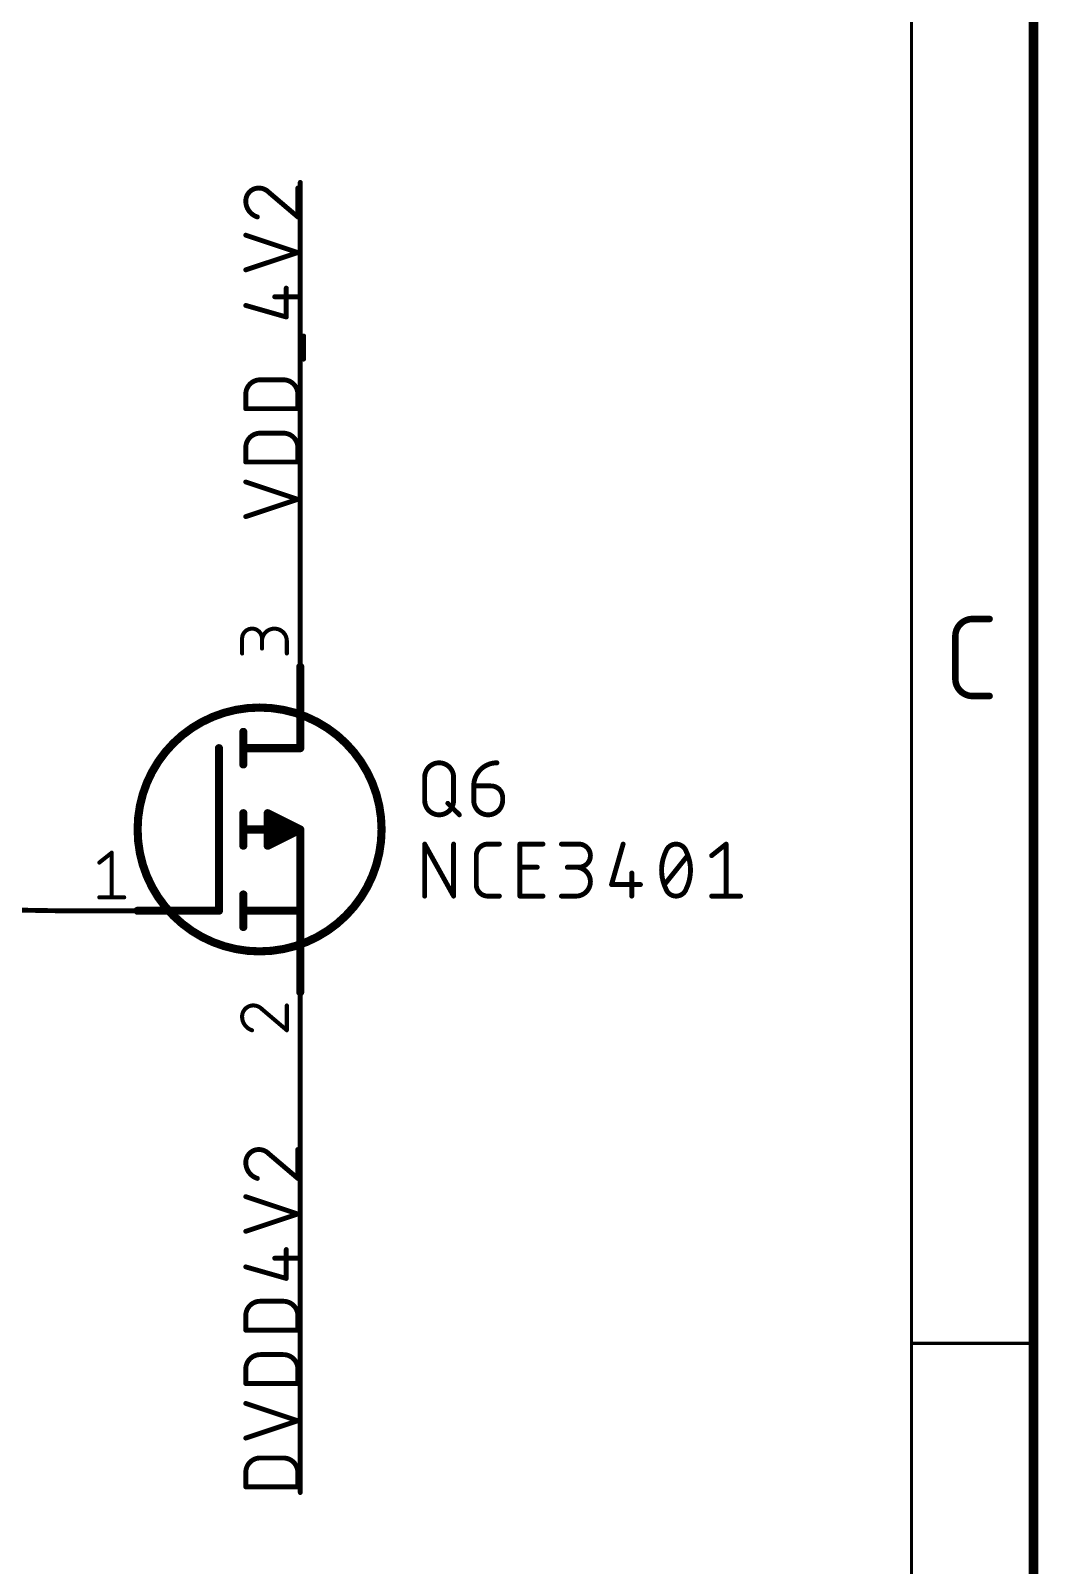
# Model space of a CAD drawing. Extents: x 3 to 264, y 2 to 181.
# Drawn here: x 232.13 to 263.6, y 41.92 to 89.87 of the extents above; entities that cross this region are included whole.
import ezdxf

# ---------------------------------------------------------------- set-up
doc = ezdxf.new("R2010")
doc.units = 0
for name, color, linetype in [('91', 122, 'CONTINUOUS'), ('94', 12, 'CONTINUOUS'), ('95', 251, 'CONTINUOUS'), ('96', 251, 'CONTINUOUS')]:
    doc.layers.add(name, color=color, linetype=linetype)

msp = doc.modelspace()

# ---------------------------------------------------------------- linework, layer by layer
at = {"layer": '91', "const_width": 0.1524}
for points in [[(240.55, 72.53), (240.55, 85.13)], [(230.57, 62.41), (232.93, 62.37)], [(240.55, 57.29), (240.55, 44.19)]]:
    msp.add_lwpolyline(points, dxfattribs=at)
at = {"layer": '91', "const_width": 0.0762}
for points in [[(240.5881, 85.13, 1), (240.5119, 85.13)], [(240.5119, 72.53, 1), (240.5881, 72.53)], [(232.9294, 62.3319, 1), (232.9306, 62.4081)], [(240.5881, 57.29, 1), (240.5119, 57.29)], [(240.5119, 44.19, 1), (240.5881, 44.19)]]:
    msp.add_lwpolyline(points, format="xyb", dxfattribs=at)
at = {"layer": '94'}
for points, const_width in [([(263.45, 2.18), (263.45, 181.25)], 0.3), ([(259.64, 5.99), (259.64, 177.44)], 0.1), ([(240.55, 72.53), (240.55, 69.99)], 0.1524), ([(261.545, 71.4871), (262.0798, 71.4871)], 0.2032), ([(261.0102, 69.6152), (261.0102, 70.9523)], 0.2032), ([(240.55, 67.45), (240.55, 69.99)], 0.254), ([(262.0798, 69.0804), (261.545, 69.0804)], 0.2032), ([(238.772, 67.958), (238.772, 66.942)], 0.254), ([(238.01, 67.45), (238.01, 62.37)], 0.254), ([(240.55, 67.45), (238.772, 67.45)], 0.254), ([(238.772, 64.402), (238.772, 65.418)], 0.254), ([(240.55, 64.91), (239.534, 65.418)], 0.254), ([(239.534, 65.418), (239.534, 64.402)], 0.254), ([(239.534, 65.164), (240.042, 65.164)], 0.254), ([(240.55, 64.91), (238.772, 64.91)], 0.254), ([(239.534, 64.402), (240.55, 64.91)], 0.254), ([(239.534, 64.91), (240.55, 64.91)], 0.254), ([(239.534, 64.656), (240.042, 64.656)], 0.254), ([(240.55, 64.91), (240.55, 59.83)], 0.254), ([(238.772, 61.862), (238.772, 62.878)], 0.254), ([(232.93, 62.37), (235.47, 62.37)], 0.1524), ([(235.47, 62.37), (238.01, 62.37)], 0.254), ([(238.772, 62.37), (240.55, 62.37)], 0.254), ([(240.55, 57.29), (240.55, 59.83)], 0.1524), ([(263.45, 48.8525), (259.64, 48.8525)], 0.1)]:
    msp.add_lwpolyline(points, dxfattribs=dict(at, const_width=const_width))
for points, const_width in [([(240.5881, 72.53, 1), (240.5119, 72.53)], 0.0762), ([(261.545, 71.4871, 0.4142), (261.0102, 70.9523)], 0.2032), ([(261.545, 71.5379, 1), (261.545, 71.4364)], 0.1016), ([(261.545, 71.4364, 1), (261.545, 71.5379)], 0.1016), ([(262.0798, 71.4364, 1), (262.0798, 71.5379)], 0.1016), ([(261.061, 70.9523, 1), (260.9594, 70.9523)], 0.1016), ([(260.9594, 70.9523, 1), (261.061, 70.9523)], 0.1016), ([(240.6135, 69.99, 1), (240.4865, 69.99)], 0.127), ([(240.5119, 69.99, 1), (240.5881, 69.99)], 0.0762), ([(261.0102, 69.6152, 0.4142), (261.545, 69.0804)], 0.2032), ([(261.061, 69.6152, 1), (260.9594, 69.6152)], 0.1016), ([(260.9594, 69.6152, 1), (261.061, 69.6152)], 0.1016), ([(261.545, 69.1312, 1), (261.545, 69.0296)], 0.1016), ([(261.545, 69.0296, 1), (261.545, 69.1312)], 0.1016), ([(262.0798, 69.0296, 1), (262.0798, 69.1312)], 0.1016), ([(239.28, 61.1, 1), (239.28, 68.72, 1), (239.28, 61.1)], 0.254), ([(238.8355, 67.958, 1), (238.7085, 67.958)], 0.127), ([(238.0735, 67.45, 1), (237.9465, 67.45)], 0.127), ([(238.772, 67.5135, 1), (238.772, 67.3865)], 0.127), ([(240.4865, 67.45, 1), (240.6135, 67.45)], 0.127), ([(240.55, 67.3865, 1), (240.55, 67.5135)], 0.127), ([(238.7085, 66.942, 1), (238.8355, 66.942)], 0.127), ([(238.8355, 65.418, 1), (238.7085, 65.418)], 0.127), ([(239.5624, 65.4748, 1), (239.5056, 65.3612)], 0.127), ([(239.5975, 65.418, 1), (239.4705, 65.418)], 0.127), ([(239.534, 65.2275, 1), (239.534, 65.1005)], 0.127), ([(240.042, 65.1005, 1), (240.042, 65.2275)], 0.127), ([(238.772, 64.9735, 1), (238.772, 64.8465)], 0.127), ([(239.534, 64.9735, 1), (239.534, 64.8465)], 0.127), ([(239.534, 64.7195, 1), (239.534, 64.5925)], 0.127), ([(240.042, 64.5925, 1), (240.042, 64.7195)], 0.127), ([(240.6135, 64.91, 1), (240.4865, 64.91)], 0.127), ([(240.5784, 64.8532, 1), (240.5216, 64.9668)], 0.127), ([(240.5216, 64.8532, 1), (240.5784, 64.9668)], 0.127), ([(240.55, 64.8465, 1), (240.55, 64.9735)], 0.127), ([(240.55, 64.8465, 1), (240.55, 64.9735)], 0.127), ([(238.7085, 64.402, 1), (238.8355, 64.402)], 0.127), ([(239.5056, 64.4588, 1), (239.5624, 64.3452)], 0.127), ([(239.4705, 64.402, 1), (239.5975, 64.402)], 0.127), ([(238.8355, 62.878, 1), (238.7085, 62.878)], 0.127), ([(232.93, 62.4081, 1), (232.93, 62.3319)], 0.0762), ([(235.47, 62.4335, 1), (235.47, 62.3065)], 0.127), ([(235.47, 62.3319, 1), (235.47, 62.4081)], 0.0762), ([(237.9465, 62.37, 1), (238.0735, 62.37)], 0.127), ([(238.01, 62.3065, 1), (238.01, 62.4335)], 0.127), ([(238.772, 62.4335, 1), (238.772, 62.3065)], 0.127), ([(240.55, 62.3065, 1), (240.55, 62.4335)], 0.127), ([(238.7085, 61.862, 1), (238.8355, 61.862)], 0.127), ([(240.4865, 59.83, 1), (240.6135, 59.83)], 0.127), ([(240.5881, 59.83, 1), (240.5119, 59.83)], 0.0762), ([(240.5119, 57.29, 1), (240.5881, 57.29)], 0.0762), ([(259.64, 48.8775, 1), (259.64, 48.8275)], 0.05), ([(263.45, 48.8275, 1), (263.45, 48.8775)], 0.05)]:
    msp.add_lwpolyline(points, format="xyb", dxfattribs=dict(at, const_width=const_width))
at = {"layer": '95'}
for points, const_width in [([(239.2546, 84.9538, 0.4142), (238.8482, 84.5474)], 0.1524), ([(239.5707, 84.8183, 0.2053), (239.2546, 84.9538)], 0.1524), ([(239.2546, 84.9919, 1), (239.2546, 84.9157)], 0.0762), ([(239.2546, 84.9157, 1), (239.2546, 84.9919)], 0.0762), ([(239.5954, 84.8474, 1), (239.546, 84.7893)], 0.0762), ([(239.5431, 84.7921, 1), (239.5983, 84.8446)], 0.0762), ([(240.5119, 84.9538, 1), (240.4357, 84.9538)], 0.0762), ([(238.8482, 84.5474, 0.3252), (239.2094, 84.0507)], 0.1524), ([(238.8863, 84.5474, 1), (238.8101, 84.5474)], 0.0762), ([(238.8101, 84.5474, 1), (238.8863, 84.5474)], 0.0762), ([(239.1977, 84.0144, 1), (239.2212, 84.0869)], 0.0762), ([(240.4357, 84.0507, 1), (240.5119, 84.0507)], 0.0762), ([(240.4491, 84.0217, 1), (240.4985, 84.0797)], 0.0762), ([(238.8602, 83.5171, 1), (238.8362, 83.4448)], 0.0762), ([(240.4858, 82.903, 1), (240.4618, 82.9753)], 0.0762), ([(240.4618, 82.903, 1), (240.4858, 82.9753)], 0.0762), ([(238.8362, 82.4334, 1), (238.8602, 82.3611)], 0.0762), ([(239.7513, 81.5947, 1), (239.7513, 81.5185)], 0.0762), ([(240.1507, 81.8276, 1), (240.0745, 81.8276)], 0.0762), ([(240.4738, 81.5185, 1), (240.4738, 81.5947)], 0.0762), ([(238.8587, 81.3223, 1), (238.8377, 81.2491)], 0.0762), ([(240.0745, 80.9244, 1), (240.1507, 80.9244)], 0.0762), ([(240.1021, 80.8878, 1), (240.123, 80.9611)], 0.0762), ([(240.6925, 80.3304, 1), (240.6163, 80.3304)], 0.0762), ([(240.6163, 79.6079, 1), (240.6925, 79.6079)], 0.0762), ([(239.2998, 78.9618, 0.4142), (238.8482, 78.5103)], 0.1524), ([(239.2998, 78.9999, 1), (239.2998, 78.9237)], 0.0762), ([(239.2998, 78.9237, 1), (239.2998, 78.9999)], 0.0762), ([(240.4738, 78.5103, 0.4142), (240.0222, 78.9618)], 0.1524), ([(240.0222, 78.9999, 1), (240.0222, 78.9237)], 0.0762), ([(240.0222, 78.9237, 1), (240.0222, 78.9999)], 0.0762), ([(238.8863, 78.5103, 1), (238.8101, 78.5103)], 0.0762), ([(238.8101, 78.5103, 1), (238.8863, 78.5103)], 0.0762), ([(240.5119, 78.5103, 1), (240.4357, 78.5103)], 0.0762), ([(240.4357, 78.5103, 1), (240.5119, 78.5103)], 0.0762), ([(238.8482, 78.0968, 1), (238.8482, 78.0206)], 0.0762), ([(238.8101, 78.0587, 1), (238.8863, 78.0587)], 0.0762), ([(240.4357, 78.0587, 1), (240.5119, 78.0587)], 0.0762), ([(240.4738, 78.0206, 1), (240.4738, 78.0968)], 0.0762), ([(239.2998, 77.2945, 0.4142), (238.8482, 76.8429)], 0.1524), ([(239.2998, 77.3326, 1), (239.2998, 77.2564)], 0.0762), ([(239.2998, 77.2564, 1), (239.2998, 77.3326)], 0.0762), ([(240.4738, 76.8429, 0.4142), (240.0222, 77.2945)], 0.1524), ([(240.0222, 77.3326, 1), (240.0222, 77.2564)], 0.0762), ([(240.0222, 77.2564, 1), (240.0222, 77.3326)], 0.0762), ([(238.8863, 76.8429, 1), (238.8101, 76.8429)], 0.0762), ([(238.8101, 76.8429, 1), (238.8863, 76.8429)], 0.0762), ([(240.5119, 76.8429, 1), (240.4357, 76.8429)], 0.0762), ([(240.4357, 76.8429, 1), (240.5119, 76.8429)], 0.0762), ([(238.8482, 76.4295, 1), (238.8482, 76.3533)], 0.0762), ([(238.8101, 76.3914, 1), (238.8863, 76.3914)], 0.0762), ([(240.4357, 76.3914, 1), (240.5119, 76.3914)], 0.0762), ([(240.4738, 76.3533, 1), (240.4738, 76.4295)], 0.0762), ([(238.8602, 75.8057, 1), (238.8362, 75.7334)], 0.0762), ([(240.4858, 75.1916, 1), (240.4618, 75.2639)], 0.0762), ([(240.4618, 75.1916, 1), (240.4858, 75.2639)], 0.0762), ([(238.8362, 74.722, 1), (238.8602, 74.6497)], 0.0762), ([(239.3548, 70.8748, 1), (238.7339, 70.8748)], 0.127), ([(240.1309, 70.7972, 1), (239.3548, 70.7972)], 0.127), ([(238.7656, 70.8748, 1), (238.7022, 70.8748)], 0.0635), ([(238.7022, 70.8748, 1), (238.7656, 70.8748)], 0.0635), ([(239.3865, 70.8748, 1), (239.323, 70.8748)], 0.0635), ([(239.323, 70.8748, 1), (239.3865, 70.8748)], 0.0635), ([(239.323, 70.7972, 1), (239.3865, 70.7972)], 0.0635), ([(239.323, 70.5643, 1), (239.3865, 70.5643)], 0.0635), ([(240.1627, 70.7972, 1), (240.0992, 70.7972)], 0.0635), ([(240.0992, 70.7972, 1), (240.1627, 70.7972)], 0.0635), ([(238.7022, 70.4091, 1), (238.7656, 70.4091)], 0.0635), ([(240.0992, 70.4091, 1), (240.1627, 70.4091)], 0.0635), ([(245.3393, 66.5412, 1), (244.4362, 66.5412)], 0.1524), ([(246.6903, 66.9928, 0.4142), (245.9678, 66.2703)], 0.1524), ([(246.6903, 66.9547, 1), (246.6903, 67.0309)], 0.0762), ([(244.4743, 66.5412, 1), (244.3981, 66.5412)], 0.0762), ([(244.3981, 66.5412, 1), (244.4743, 66.5412)], 0.0762), ([(245.3774, 66.5412, 1), (245.3012, 66.5412)], 0.0762), ([(245.3012, 66.5412, 1), (245.3774, 66.5412)], 0.0762), ([(245.9678, 66.3084, 1), (245.9678, 66.2322)], 0.0762), ([(246.0059, 66.2703, 1), (245.9297, 66.2703)], 0.0762), ([(245.9297, 66.2703, 1), (246.0059, 66.2703)], 0.0762), ([(246.8709, 65.9091, 0.4142), (246.5097, 66.2703)], 0.1524), ([(246.5097, 66.3084, 1), (246.5097, 66.2322)], 0.0762), ([(246.5097, 66.2322, 1), (246.5097, 66.3084)], 0.0762), ([(244.4362, 65.8188, 1), (245.3393, 65.8188)], 0.1524), ([(244.4743, 65.8188, 1), (244.3981, 65.8188)], 0.0762), ([(244.3981, 65.8188, 1), (244.4743, 65.8188)], 0.0762), ([(245.1856, 65.7554, 1), (245.1317, 65.7015)], 0.0762), ([(245.3774, 65.8188, 1), (245.3012, 65.8188)], 0.0762), ([(245.3012, 65.8188, 1), (245.3774, 65.8188)], 0.0762), ([(245.9678, 65.8188, 1), (246.8709, 65.8188)], 0.1524), ([(246.0059, 65.8188, 1), (245.9297, 65.8188)], 0.0762), ([(245.9297, 65.8188, 1), (246.0059, 65.8188)], 0.0762), ([(246.909, 65.9091, 1), (246.8328, 65.9091)], 0.0762), ([(246.8328, 65.9091, 1), (246.909, 65.9091)], 0.0762), ([(246.909, 65.8188, 1), (246.8328, 65.8188)], 0.0762), ([(246.8328, 65.8188, 1), (246.909, 65.8188)], 0.0762), ([(245.493, 65.3403, 1), (245.5469, 65.3941)], 0.0762), ([(234.255, 63.9004, 1), (234.2946, 63.8509)], 0.0635), ([(234.6946, 64.1861, 1), (234.6311, 64.1861)], 0.0635), ([(234.6827, 64.1613, 1), (234.643, 64.2109)], 0.0635), ([(234.2748, 62.8209, 1), (234.2748, 62.7574)], 0.0635), ([(235.0509, 62.7574, 1), (235.0509, 62.8209)], 0.0635), ([(234.6311, 62.7891, 1), (234.6946, 62.7891)], 0.0635), ([(239.0832, 59.4109, 0.4142), (238.7339, 59.0617)], 0.127), ([(239.3548, 59.2945, 0.2053), (239.0832, 59.4109)], 0.127), ([(239.0831, 59.4426, 1), (239.0832, 59.3792)], 0.0635), ([(239.0832, 59.3792, 1), (239.0832, 59.4427)], 0.0635), ([(240.1627, 59.4109, 1), (240.0992, 59.4109)], 0.0635), ([(238.7339, 59.0617, 0.3252), (239.0443, 58.6348)], 0.127), ([(238.7656, 59.0617, 1), (238.7022, 59.0616)], 0.0635), ([(238.7022, 59.0617, 1), (238.7656, 59.0617)], 0.0635), ([(239.3754, 59.3187, 1), (239.3342, 59.2703)], 0.0635), ([(239.3318, 59.2726, 1), (239.3778, 59.3164)], 0.0635), ([(239.0346, 58.6046, 1), (239.0541, 58.665)], 0.0635), ([(240.0992, 58.6348, 1), (240.1627, 58.6348)], 0.0635), ([(240.1103, 58.6106, 1), (240.1515, 58.659)], 0.0635), ([(239.2546, 54.9086, 0.4142), (238.8482, 54.5022)], 0.1524), ([(239.5707, 54.7731, 0.2053), (239.2546, 54.9086)], 0.1524), ([(239.2546, 54.9467, 1), (239.2546, 54.8705)], 0.0762), ([(239.2546, 54.8705, 1), (239.2546, 54.9467)], 0.0762), ([(239.5954, 54.8021, 1), (239.546, 54.7441)], 0.0762), ([(239.5431, 54.7468, 1), (239.5983, 54.7994)], 0.0762), ([(240.5119, 54.9086, 1), (240.4357, 54.9086)], 0.0762), ([(238.8482, 54.5022, 0.3252), (239.2094, 54.0055)], 0.1524), ([(238.8863, 54.5022, 1), (238.8101, 54.5022)], 0.0762), ([(238.8101, 54.5022, 1), (238.8863, 54.5022)], 0.0762), ([(239.1977, 53.9692, 1), (239.2212, 54.0417)], 0.0762), ([(240.4357, 54.0055, 1), (240.5119, 54.0055)], 0.0762), ([(240.4491, 53.9764, 1), (240.4985, 54.0345)], 0.0762), ([(238.8602, 53.4719, 1), (238.8362, 53.3996)], 0.0762), ([(240.4858, 52.8578, 1), (240.4618, 52.93)], 0.0762), ([(240.4618, 52.8578, 1), (240.4858, 52.93)], 0.0762), ([(238.8362, 52.3882, 1), (238.8602, 52.3159)], 0.0762), ([(240.1507, 51.7823, 1), (240.0745, 51.7823)], 0.0762), ([(238.8587, 51.2771, 1), (238.8377, 51.2038)], 0.0762), ([(239.7513, 51.5495, 1), (239.7513, 51.4733)], 0.0762), ([(240.4738, 51.4733, 1), (240.4738, 51.5495)], 0.0762), ([(240.0745, 50.8792, 1), (240.1507, 50.8792)], 0.0762), ([(240.1021, 50.8426, 1), (240.123, 50.9159)], 0.0762), ([(239.2998, 50.1671, 0.4142), (238.8482, 49.7155)], 0.1524), ([(239.2998, 50.2052, 1), (239.2998, 50.129)], 0.0762), ([(239.2998, 50.129, 1), (239.2998, 50.2052)], 0.0762), ([(240.4738, 49.7155, 0.4142), (240.0222, 50.1671)], 0.1524), ([(240.0222, 50.2052, 1), (240.0222, 50.129)], 0.0762), ([(240.0222, 50.129, 1), (240.0222, 50.2052)], 0.0762), ([(238.8863, 49.7155, 1), (238.8101, 49.7155)], 0.0762), ([(238.8101, 49.7155, 1), (238.8863, 49.7155)], 0.0762), ([(240.5119, 49.7155, 1), (240.4357, 49.7155)], 0.0762), ([(240.4357, 49.7155, 1), (240.5119, 49.7155)], 0.0762), ([(238.8482, 49.3021, 1), (238.8482, 49.2259)], 0.0762), ([(238.8101, 49.264, 1), (238.8863, 49.264)], 0.0762), ([(240.4357, 49.264, 1), (240.5119, 49.264)], 0.0762), ([(240.4738, 49.2259, 1), (240.4738, 49.3021)], 0.0762), ([(239.2998, 48.4998, 0.4142), (238.8482, 48.0482)], 0.1524), ([(239.2998, 48.5379, 1), (239.2998, 48.4617)], 0.0762), ([(239.2998, 48.4617, 1), (239.2998, 48.5379)], 0.0762), ([(240.4738, 48.0482, 0.4142), (240.0222, 48.4998)], 0.1524), ([(240.0222, 48.5379, 1), (240.0222, 48.4617)], 0.0762), ([(240.0222, 48.4617, 1), (240.0222, 48.5379)], 0.0762), ([(238.8863, 48.0482, 1), (238.8101, 48.0482)], 0.0762), ([(238.8101, 48.0482, 1), (238.8863, 48.0482)], 0.0762), ([(240.5119, 48.0482, 1), (240.4357, 48.0482)], 0.0762), ([(240.4357, 48.0482, 1), (240.5119, 48.0482)], 0.0762), ([(238.8482, 47.6348, 1), (238.8482, 47.5586)], 0.0762), ([(238.8101, 47.5967, 1), (238.8863, 47.5967)], 0.0762), ([(240.4357, 47.5967, 1), (240.5119, 47.5967)], 0.0762), ([(240.4738, 47.5586, 1), (240.4738, 47.6348)], 0.0762), ([(238.8602, 47.011, 1), (238.8362, 46.9387)], 0.0762), ([(240.4858, 46.3968, 1), (240.4618, 46.4691)], 0.0762), ([(240.4618, 46.3968, 1), (240.4858, 46.4691)], 0.0762), ([(238.8362, 45.9273, 1), (238.8602, 45.855)], 0.0762), ([(239.2998, 45.2693, 0.4142), (238.8482, 44.8178)], 0.1524), ([(239.2998, 45.3074, 1), (239.2998, 45.2312)], 0.0762), ([(239.2998, 45.2312, 1), (239.2998, 45.3074)], 0.0762), ([(240.4738, 44.8178, 0.4142), (240.0222, 45.2693)], 0.1524), ([(240.0222, 45.3074, 1), (240.0222, 45.2312)], 0.0762), ([(240.0222, 45.2312, 1), (240.0222, 45.3074)], 0.0762), ([(238.8863, 44.8178, 1), (238.8101, 44.8178)], 0.0762), ([(238.8101, 44.8178, 1), (238.8863, 44.8178)], 0.0762), ([(240.5119, 44.8178, 1), (240.4357, 44.8178)], 0.0762), ([(240.4357, 44.8178, 1), (240.5119, 44.8178)], 0.0762), ([(238.8482, 44.4043, 1), (238.8482, 44.3281)], 0.0762), ([(238.8101, 44.3662, 1), (238.8863, 44.3662)], 0.0762), ([(240.4357, 44.3662, 1), (240.5119, 44.3662)], 0.0762), ([(240.4738, 44.3281, 1), (240.4738, 44.4043)], 0.0762)]:
    msp.add_lwpolyline(points, format="xyb", dxfattribs=dict(at, const_width=const_width))
for points, const_width in [([(239.5707, 84.8183), (240.4738, 84.0507)], 0.1524), ([(240.4738, 84.0507), (240.4738, 84.9538)], 0.1524), ([(240.4738, 82.9391), (238.8482, 83.481)], 0.1524), ([(238.8482, 82.3973), (240.4738, 82.9391)], 0.1524), ([(239.7513, 81.5566), (240.4738, 81.5566)], 0.1524), ([(240.1126, 80.9244), (240.1126, 81.8276)], 0.1524), ([(238.8482, 81.2857), (240.1126, 80.9244)], 0.1524), ([(240.6544, 79.6079), (240.6544, 80.3304)], 0.1524), ([(239.2998, 78.9618), (240.0222, 78.9618)], 0.1524), ([(238.8482, 78.0587), (238.8482, 78.5103)], 0.1524), ([(240.4738, 78.5103), (240.4738, 78.0587)], 0.1524), ([(240.4738, 78.0587), (238.8482, 78.0587)], 0.1524), ([(239.2998, 77.2945), (240.0222, 77.2945)], 0.1524), ([(238.8482, 76.3914), (238.8482, 76.8429)], 0.1524), ([(240.4738, 76.8429), (240.4738, 76.3914)], 0.1524), ([(240.4738, 76.3914), (238.8482, 76.3914)], 0.1524), ([(240.4738, 75.2277), (238.8482, 75.7696)], 0.1524), ([(238.8482, 74.6858), (240.4738, 75.2277)], 0.1524), ([(238.7339, 70.4091), (238.7339, 70.8748)], 0.127), ([(239.3548, 70.8748), (239.3548, 70.5643)], 0.127), ([(240.1309, 70.4091), (240.1309, 70.7972)], 0.127), ([(244.4362, 65.8188), (244.4362, 66.5412)], 0.1524), ([(245.3393, 66.5412), (245.3393, 65.8188)], 0.1524), ([(245.9678, 66.2703), (246.5097, 66.2703)], 0.1524), ([(245.9678, 65.8188), (245.9678, 66.2703)], 0.1524), ([(245.1587, 65.7284), (245.5199, 65.3672)], 0.1524), ([(246.8709, 65.9091), (246.8709, 65.8188)], 0.1524), ([(234.2748, 63.8757), (234.6628, 64.1861)], 0.127), ([(234.6628, 64.1861), (234.6628, 62.7891)], 0.127), ([(234.2748, 62.7891), (235.0509, 62.7891)], 0.127), ([(240.1309, 58.6348), (240.1309, 59.4109)], 0.127), ([(239.3548, 59.2945), (240.1309, 58.6348)], 0.127), ([(239.5707, 54.7731), (240.4738, 54.0055)], 0.1524), ([(240.4738, 54.0055), (240.4738, 54.9086)], 0.1524), ([(240.4738, 52.8939), (238.8482, 53.4358)], 0.1524), ([(238.8482, 52.352), (240.4738, 52.8939)], 0.1524), ([(240.1126, 50.8792), (240.1126, 51.7823)], 0.1524), ([(238.8482, 51.2405), (240.1126, 50.8792)], 0.1524), ([(239.7513, 51.5114), (240.4738, 51.5114)], 0.1524), ([(239.2998, 50.1671), (240.0222, 50.1671)], 0.1524), ([(238.8482, 49.264), (238.8482, 49.7155)], 0.1524), ([(240.4738, 49.7155), (240.4738, 49.264)], 0.1524), ([(240.4738, 49.264), (238.8482, 49.264)], 0.1524), ([(239.2998, 48.4998), (240.0222, 48.4998)], 0.1524), ([(238.8482, 47.5967), (238.8482, 48.0482)], 0.1524), ([(240.4738, 48.0482), (240.4738, 47.5967)], 0.1524), ([(240.4738, 47.5967), (238.8482, 47.5967)], 0.1524), ([(240.4738, 46.433), (238.8482, 46.9749)], 0.1524), ([(238.8482, 45.8911), (240.4738, 46.433)], 0.1524), ([(239.2998, 45.2693), (240.0222, 45.2693)], 0.1524), ([(238.8482, 44.3662), (238.8482, 44.8178)], 0.1524), ([(240.4738, 44.8178), (240.4738, 44.3662)], 0.1524), ([(240.4738, 44.3662), (238.8482, 44.3662)], 0.1524)]:
    msp.add_lwpolyline(points, dxfattribs=dict(at, const_width=const_width))
at = {"layer": '96', "const_width": 0.1524}
for points in [[(244.4362, 62.8272), (244.4362, 64.4528)], [(244.4362, 64.4528), (245.3393, 62.8272)], [(245.3393, 62.8272), (245.3393, 64.4528)], [(246.4087, 64.4528), (246.77, 64.4528)], [(247.4091, 62.8272), (247.4091, 64.4528)], [(247.4091, 64.4528), (248.1316, 64.4528)], [(248.7087, 64.4528), (249.2506, 64.4528)], [(250.6331, 64.4528), (250.2719, 63.1884)], [(253.3981, 64.0916), (253.8497, 64.4528)], [(253.8497, 64.4528), (253.8497, 62.8272)], [(246.0475, 63.1884), (246.0475, 64.0916)], [(247.4091, 63.7303), (247.951, 63.7303)], [(249.2506, 63.7303), (248.8894, 63.7303)], [(251.9253, 63.1884), (252.6478, 64.0916)], [(250.904, 63.5497), (250.904, 62.8272)], [(246.77, 62.8272), (246.4087, 62.8272)], [(248.1316, 62.8272), (247.4091, 62.8272)], [(248.7087, 62.8272), (249.1603, 62.8272)], [(250.2719, 63.1884), (251.175, 63.1884)], [(253.3981, 62.8272), (254.3012, 62.8272)]]:
    msp.add_lwpolyline(points, dxfattribs=at)
at = {"layer": '96'}
for points, const_width in [([(244.4743, 64.4528, 1), (244.3981, 64.4528)], 0.0762), ([(244.4695, 64.4713, 1), (244.4029, 64.4343)], 0.0762), ([(245.3774, 64.4528, 1), (245.3012, 64.4528)], 0.0762), ([(246.4087, 64.4528, 0.4142), (246.0475, 64.0916)], 0.1524), ([(246.4087, 64.4909, 1), (246.4087, 64.4147)], 0.0762), ([(246.4087, 64.4147, 1), (246.4087, 64.4909)], 0.0762), ([(246.77, 64.4147, 1), (246.77, 64.4909)], 0.0762), ([(247.4472, 64.4528, 1), (247.371, 64.4528)], 0.0762), ([(247.4091, 64.4909, 1), (247.4091, 64.4147)], 0.0762), ([(248.1316, 64.4147, 1), (248.1316, 64.4909)], 0.0762), ([(248.7087, 64.4909, 1), (248.7087, 64.4147)], 0.0762), ([(249.2506, 63.7303, 1), (249.2506, 64.4528)], 0.1524), ([(249.2506, 64.4909, 1), (249.2506, 64.4147)], 0.0762), ([(249.2506, 64.4147, 1), (249.2506, 64.4909)], 0.0762), ([(250.6697, 64.4423, 1), (250.5965, 64.4633)], 0.0762), ([(251.9704, 64.227, 0.1139), (251.835, 63.64)], 0.1524), ([(252.2865, 64.4528, 0.3205), (251.9704, 64.227)], 0.1524), ([(251.9344, 64.2394, 1), (252.0065, 64.2147)], 0.0762), ([(252.0047, 64.2103, 1), (251.9362, 64.2437)], 0.0762), ([(252.6026, 64.227, 0.3205), (252.2865, 64.4528)], 0.1524), ([(252.2865, 64.4909, 1), (252.2865, 64.4147)], 0.0762), ([(252.2865, 64.4147, 1), (252.2865, 64.4909)], 0.0762), ([(252.7381, 63.64, 0.1139), (252.6026, 64.227)], 0.1524), ([(252.6369, 64.2437, 1), (252.5684, 64.2103)], 0.0762), ([(252.5666, 64.2147, 1), (252.6387, 64.2394)], 0.0762), ([(253.8878, 64.4528, 1), (253.8116, 64.4528)], 0.0762), ([(253.8735, 64.423, 1), (253.8259, 64.4826)], 0.0762), ([(246.0856, 64.0916, 1), (246.0094, 64.0916)], 0.0762), ([(246.0094, 64.0916, 1), (246.0856, 64.0916)], 0.0762), ([(247.4091, 63.7684, 1), (247.4091, 63.6922)], 0.0762), ([(247.951, 63.6922, 1), (247.951, 63.7684)], 0.0762), ([(248.8894, 63.7684, 1), (248.8894, 63.6922)], 0.0762), ([(249.1603, 62.8272, 1), (249.1603, 63.7303)], 0.1524), ([(249.1603, 63.7684, 1), (249.1603, 63.6922)], 0.0762), ([(249.2506, 63.7684, 1), (249.2506, 63.6922)], 0.0762), ([(249.2506, 63.6922, 1), (249.2506, 63.7684)], 0.0762), ([(252.6775, 64.0678, 1), (252.618, 64.1154)], 0.0762), ([(253.3743, 64.1213, 1), (253.4219, 64.0618)], 0.0762), ([(250.9421, 63.5497, 1), (250.8659, 63.5497)], 0.0762), ([(251.835, 63.64, 0.1139), (251.9704, 63.053)], 0.1524), ([(251.8731, 63.64, 1), (251.7969, 63.64)], 0.0762), ([(251.7969, 63.64, 1), (251.8731, 63.64)], 0.0762), ([(252.6026, 63.053, 0.1139), (252.7381, 63.64)], 0.1524), ([(252.7762, 63.64, 1), (252.7, 63.64)], 0.0762), ([(252.7, 63.64, 1), (252.7762, 63.64)], 0.0762), ([(244.3981, 62.8272, 1), (244.4743, 62.8272)], 0.0762), ([(245.3012, 62.8272, 1), (245.3774, 62.8272)], 0.0762), ([(245.306, 62.8087, 1), (245.3726, 62.8457)], 0.0762), ([(246.0475, 63.1884, 0.4142), (246.4087, 62.8272)], 0.1524), ([(246.0856, 63.1884, 1), (246.0094, 63.1884)], 0.0762), ([(246.0094, 63.1884, 1), (246.0856, 63.1884)], 0.0762), ([(246.4087, 62.8653, 1), (246.4087, 62.7891)], 0.0762), ([(246.4087, 62.7891, 1), (246.4087, 62.8653)], 0.0762), ([(246.77, 62.7891, 1), (246.77, 62.8653)], 0.0762), ([(247.4091, 62.8653, 1), (247.4091, 62.7891)], 0.0762), ([(247.371, 62.8272, 1), (247.4472, 62.8272)], 0.0762), ([(248.1316, 62.7891, 1), (248.1316, 62.8653)], 0.0762), ([(248.7087, 62.8653, 1), (248.7087, 62.7891)], 0.0762), ([(249.1603, 62.8653, 1), (249.1603, 62.7891)], 0.0762), ([(249.1603, 62.7891, 1), (249.1603, 62.8653)], 0.0762), ([(250.2352, 63.1989, 1), (250.3085, 63.178)], 0.0762), ([(250.2719, 63.2265, 1), (250.2719, 63.1503)], 0.0762), ([(250.8659, 62.8272, 1), (250.9421, 62.8272)], 0.0762), ([(251.175, 63.1503, 1), (251.175, 63.2265)], 0.0762), ([(251.8955, 63.2122, 1), (251.955, 63.1646)], 0.0762), ([(251.9704, 63.053, 0.3205), (252.2865, 62.8272)], 0.1524), ([(252.0065, 63.0653, 1), (251.9344, 63.0406)], 0.0762), ([(251.9362, 63.0363, 1), (252.0047, 63.0697)], 0.0762), ([(252.2865, 62.8272, 0.3205), (252.6026, 63.053)], 0.1524), ([(252.2865, 62.8653, 1), (252.2865, 62.7891)], 0.0762), ([(252.2865, 62.7891, 1), (252.2865, 62.8653)], 0.0762), ([(252.5684, 63.0697, 1), (252.6369, 63.0363)], 0.0762), ([(252.6387, 63.0406, 1), (252.5666, 63.0653)], 0.0762), ([(253.3981, 62.8653, 1), (253.3981, 62.7891)], 0.0762), ([(253.8116, 62.8272, 1), (253.8878, 62.8272)], 0.0762), ([(254.3012, 62.7891, 1), (254.3012, 62.8653)], 0.0762)]:
    msp.add_lwpolyline(points, format="xyb", dxfattribs=dict(at, const_width=const_width))

doc.saveas('drawing.dxf')
